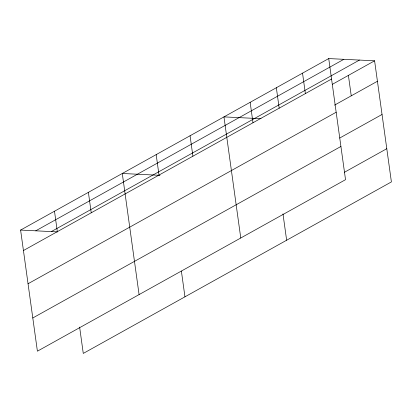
<?xml version="1.0" encoding="UTF-8"?>
<svg xmlns="http://www.w3.org/2000/svg" width="412" height="412" viewBox="0 0 412 412"><rect width="100%" height="100%" fill="white"/><g stroke="black" fill="none" stroke-linecap="round" stroke-linejoin="round"><path stroke-width="0.62" d="M328.724 58.576L345.529 179.683L37.404 351.189L20.6 230.081L328.724 58.576L374.596 60.811L391.4 181.919L83.275 353.424L79.624 327.102M35.736 230.818L343.86 59.313M51.335 231.58L359.46 60.07M23.438 250.532L331.562 79.022M332.242 84.383L374.596 60.811M334.523 105.142L377.433 81.257M28.047 283.75L336.171 112.239M339.689 138.051L382.042 114.474M32.795 317.971L340.92 146.466M344.442 172.273L386.791 148.701M261.002 118.692L223.963 116.89L240.768 237.997M159.954 175.321L122.282 173.483L139.086 294.59M20.6 230.081L57.639 231.889M348.403 75.386L351.24 95.836M302.537 73.151L305.369 93.601M276.344 87.73L279.182 108.181M282.987 213.905L286.639 240.232M250.151 102.31L252.989 122.755M190.071 135.754L192.904 156.2M181.388 271.132L184.957 296.831M156.174 154.618L159.011 175.069M88.389 192.352L91.227 212.798M54.492 211.217L57.33 231.662"/></g></svg>
